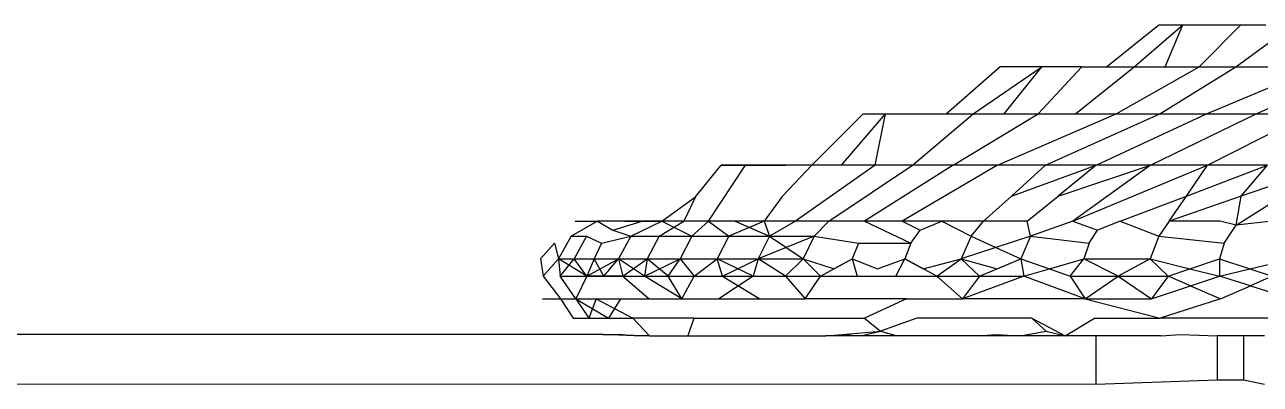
# Model space of a CAD drawing. Header units: inches. Extents: x 12 to 4610, y 7 to 3258.
# Drawn here: x 753.756 to 755.832, y 1694.385 to 1694.99 of the extents above; entities that cross this region are included whole.
import ezdxf

# ---------------------------------------------------------------- set-up
doc = ezdxf.new("R2010")
doc.units = ezdxf.units.IN
doc.header["$MEASUREMENT"] = 0

msp = doc.modelspace()

# ---------------------------------------------------------------- linework, layer by layer
for p, q in [((755.5734, 1694.9189), (755.6614, 1694.99)), ((755.6202, 1694.9189), (755.7018, 1694.99)), ((755.6614, 1694.99), (755.7018, 1694.99)), ((755.6722, 1694.9189), (755.7018, 1694.99)), ((755.7018, 1694.99), (755.7992, 1694.99)), ((755.7291, 1694.9189), (755.7992, 1694.99)), ((755.791, 1694.9189), (755.8878, 1694.99)), ((755.7992, 1694.99), (755.8412, 1694.99)), ((755.3038, 1694.8401), (755.3941, 1694.9189)), ((755.3497, 1694.8401), (755.4647, 1694.9189)), ((755.4647, 1694.9189), (755.3941, 1694.9189)), ((755.4013, 1694.8401), (755.4647, 1694.9189)), ((755.4586, 1694.8401), (755.5318, 1694.9189)), ((755.5318, 1694.9189), (755.4647, 1694.9189)), ((755.5215, 1694.8401), (755.6202, 1694.9189)), ((755.5318, 1694.9189), (755.5734, 1694.9189)), ((755.5734, 1694.9189), (755.6202, 1694.9189)), ((755.5897, 1694.8401), (755.7291, 1694.9189)), ((755.6202, 1694.9189), (755.6722, 1694.9189)), ((755.6631, 1694.8401), (755.791, 1694.9189)), ((755.6722, 1694.9189), (755.7291, 1694.9189)), ((755.7291, 1694.9189), (755.791, 1694.9189)), ((755.7415, 1694.8401), (755.9287, 1694.9189)), ((755.791, 1694.9189), (755.8576, 1694.9189)), ((755.8248, 1694.8401), (756.0042, 1694.9189)), ((755.0783, 1694.7536), (755.1645, 1694.8401)), ((755.1284, 1694.7536), (755.2019, 1694.8401)), ((755.1645, 1694.8401), (755.2298, 1694.8401)), ((755.1645, 1694.8401), (755.2019, 1694.8401)), ((755.1849, 1694.7536), (755.2019, 1694.8401)), ((755.2019, 1694.8401), (755.2298, 1694.8401)), ((755.2298, 1694.8401), (755.3038, 1694.8401)), ((755.2475, 1694.7536), (755.3497, 1694.8401)), ((755.3038, 1694.8401), (755.3497, 1694.8401)), ((755.3161, 1694.7536), (755.4586, 1694.8401)), ((755.3497, 1694.8401), (755.4013, 1694.8401)), ((755.3906, 1694.7536), (755.5897, 1694.8401)), ((755.4013, 1694.8401), (755.4586, 1694.8401)), ((755.4586, 1694.8401), (755.5215, 1694.8401)), ((755.4708, 1694.7536), (755.6631, 1694.8401)), ((755.5215, 1694.8401), (755.5897, 1694.8401)), ((755.5564, 1694.7536), (755.7415, 1694.8401)), ((755.5897, 1694.8401), (755.6631, 1694.8401)), ((755.6474, 1694.7536), (755.8248, 1694.8401)), ((755.6631, 1694.8401), (755.7415, 1694.8401)), ((755.7415, 1694.8401), (755.8248, 1694.8401)), ((755.7434, 1694.7536), (755.9127, 1694.8401)), ((755.8248, 1694.8401), (755.9127, 1694.8401)), ((754.8829, 1694.7008), (754.9262, 1694.7536)), ((754.9044, 1694.6595), (754.967, 1694.7536)), ((754.9262, 1694.7536), (754.9975, 1694.7536)), ((754.967, 1694.7536), (754.9262, 1694.7536)), ((754.9975, 1694.7536), (754.967, 1694.7536)), ((754.967, 1694.7536), (755.0346, 1694.7536)), ((755.0346, 1694.7536), (754.9975, 1694.7536)), ((755.0783, 1694.7536), (755.0287, 1694.7012)), ((755.0783, 1694.7536), (755.0346, 1694.7536)), ((755.1849, 1694.7536), (755.0506, 1694.6595)), ((755.1284, 1694.7536), (755.0783, 1694.7536)), ((755.1068, 1694.6595), (755.2475, 1694.7536)), ((755.1849, 1694.7536), (755.1284, 1694.7536)), ((755.3161, 1694.7536), (755.1666, 1694.6595)), ((755.2475, 1694.7536), (755.1849, 1694.7536)), ((755.3906, 1694.7536), (755.2299, 1694.6595)), ((755.3161, 1694.7536), (755.2475, 1694.7536)), ((755.3906, 1694.7536), (755.3161, 1694.7536)), ((755.4708, 1694.7536), (755.3906, 1694.7536)), ((755.4136, 1694.7019), (755.5564, 1694.7536)), ((755.4708, 1694.7536), (755.4136, 1694.7019)), ((755.5564, 1694.7536), (755.4708, 1694.7536)), ((755.4921, 1694.7015), (755.6474, 1694.7536)), ((755.5564, 1694.7536), (755.4921, 1694.7015)), ((755.6474, 1694.7536), (755.5167, 1694.6595)), ((755.5167, 1694.6595), (755.7434, 1694.7536)), ((755.6474, 1694.7536), (755.5564, 1694.7536)), ((755.7434, 1694.7536), (755.6474, 1694.7536)), ((755.7078, 1694.7019), (755.8443, 1694.7536)), ((755.7078, 1694.7019), (755.7434, 1694.7536)), ((755.8443, 1694.7536), (755.7434, 1694.7536)), ((755.7912, 1694.6529), (755.9497, 1694.7536)), ((755.9497, 1694.7536), (755.8, 1694.7016)), ((755.8, 1694.7016), (755.8443, 1694.7536)), ((754.8263, 1694.6595), (754.8829, 1694.7008)), ((754.8829, 1694.7008), (754.8634, 1694.6595)), ((755.0287, 1694.7012), (754.9981, 1694.6595)), ((755.3668, 1694.6595), (755.4136, 1694.7019)), ((755.4401, 1694.6595), (755.4921, 1694.7015)), ((755.5963, 1694.6595), (755.7078, 1694.7019)), ((755.6788, 1694.6595), (755.7078, 1694.7019)), ((755.8, 1694.7016), (755.6788, 1694.6595)), ((755.7912, 1694.6529), (755.8, 1694.7016)), ((754.7183, 1694.6595), (754.6738, 1694.6343)), ((754.6806, 1694.6595), (754.7183, 1694.6595)), ((754.7183, 1694.6595), (754.7437, 1694.6444)), ((754.7642, 1694.6595), (754.7183, 1694.6595)), ((754.7437, 1694.6444), (754.7932, 1694.6595)), ((754.7932, 1694.6595), (754.7642, 1694.6595)), ((754.7642, 1694.6595), (754.8263, 1694.6595)), ((754.774, 1694.6343), (754.8263, 1694.6595)), ((754.8263, 1694.6595), (754.7932, 1694.6595)), ((754.8634, 1694.6595), (754.7932, 1694.6595)), ((754.8219, 1694.6343), (754.8634, 1694.6595)), ((754.8634, 1694.6595), (754.8263, 1694.6595)), ((754.8263, 1694.6595), (754.8768, 1694.6343)), ((754.9044, 1694.6595), (754.8634, 1694.6595)), ((754.8768, 1694.6343), (754.9044, 1694.6595)), ((754.9494, 1694.6595), (754.9044, 1694.6595)), ((754.9044, 1694.6595), (754.9387, 1694.6343)), ((754.9981, 1694.6595), (754.9387, 1694.6343)), ((754.9981, 1694.6595), (754.9494, 1694.6595)), ((754.9494, 1694.6595), (755.0073, 1694.6343)), ((754.9494, 1694.6595), (754.9734, 1694.649)), ((754.9981, 1694.6595), (754.9734, 1694.649)), ((754.9734, 1694.649), (755.0073, 1694.6343)), ((755.0506, 1694.6595), (754.9981, 1694.6595)), ((754.9981, 1694.6595), (755.0073, 1694.6343)), ((755.0506, 1694.6595), (755.0073, 1694.6343)), ((755.1068, 1694.6595), (755.0506, 1694.6595)), ((755.0825, 1694.6343), (755.1068, 1694.6595)), ((755.1666, 1694.6595), (755.1068, 1694.6595)), ((755.2299, 1694.6595), (755.1666, 1694.6595)), ((755.1666, 1694.6595), (755.2448, 1694.6227)), ((755.2966, 1694.6595), (755.2299, 1694.6595)), ((755.2299, 1694.6595), (755.2606, 1694.6444)), ((755.2606, 1694.6444), (755.2966, 1694.6595)), ((755.3668, 1694.6595), (755.2966, 1694.6595)), ((755.2966, 1694.6595), (755.3459, 1694.6343)), ((755.3459, 1694.6343), (755.3668, 1694.6595)), ((755.4401, 1694.6595), (755.3668, 1694.6595)), ((755.4456, 1694.6343), (755.4401, 1694.6595)), ((755.5167, 1694.6595), (755.4456, 1694.6343)), ((755.5167, 1694.6595), (755.5583, 1694.6444)), ((755.5963, 1694.6595), (755.5583, 1694.6444)), ((755.5963, 1694.6595), (755.6613, 1694.6343)), ((755.6788, 1694.6595), (755.6613, 1694.6343)), ((755.7641, 1694.6595), (755.6788, 1694.6595)), ((755.7912, 1694.6529), (755.7641, 1694.6595)), ((755.7711, 1694.6227), (755.7912, 1694.6529)), ((755.8522, 1694.6595), (755.7912, 1694.6529)), ((754.6738, 1694.6343), (754.6525, 1694.5962)), ((754.6738, 1694.6343), (754.6999, 1694.6343)), ((754.6999, 1694.6343), (754.6788, 1694.5962)), ((754.6999, 1694.6343), (754.7246, 1694.6227)), ((754.7246, 1694.6227), (754.774, 1694.6343)), ((754.7437, 1694.6444), (754.774, 1694.6343)), ((754.774, 1694.6343), (754.7534, 1694.5962)), ((754.774, 1694.6343), (754.8219, 1694.6343)), ((754.8219, 1694.6343), (754.8016, 1694.5962)), ((754.8219, 1694.6343), (754.8768, 1694.6343)), ((754.8768, 1694.6343), (754.857, 1694.5962)), ((754.8768, 1694.6343), (754.9387, 1694.6343)), ((754.9387, 1694.6343), (754.9192, 1694.5962)), ((754.9387, 1694.6343), (755.0073, 1694.6343)), ((755.0073, 1694.6343), (754.9883, 1694.5962)), ((755.0825, 1694.6343), (754.9883, 1694.5962)), ((755.0073, 1694.6343), (755.0825, 1694.6343)), ((755.0073, 1694.6343), (755.064, 1694.5962)), ((755.0825, 1694.6343), (755.064, 1694.5962)), ((755.0825, 1694.6343), (755.1566, 1694.6227)), ((755.2448, 1694.6227), (755.2606, 1694.6444)), ((755.3459, 1694.6343), (755.3292, 1694.5962)), ((755.3459, 1694.6343), (755.3876, 1694.6153)), ((755.4456, 1694.6343), (755.3876, 1694.6153)), ((755.4456, 1694.6343), (755.4296, 1694.5962)), ((755.4456, 1694.6343), (755.5445, 1694.6227)), ((755.5445, 1694.6227), (755.5583, 1694.6444)), ((755.6613, 1694.6343), (755.6469, 1694.5962)), ((755.6613, 1694.6343), (755.7711, 1694.6227)), ((754.6461, 1694.6227), (754.6224, 1694.5962)), ((754.6461, 1694.6227), (754.6525, 1694.5962)), ((754.7246, 1694.6227), (754.7124, 1694.5962)), ((755.1566, 1694.6227), (755.1463, 1694.5962)), ((755.1566, 1694.6227), (755.2448, 1694.6227)), ((755.2448, 1694.6227), (755.2347, 1694.5962)), ((755.3876, 1694.6153), (755.3292, 1694.5962)), ((755.3876, 1694.6153), (755.4296, 1694.5962)), ((755.5445, 1694.6227), (755.5356, 1694.5962)), ((755.7711, 1694.6227), (755.7632, 1694.5962)), ((754.6224, 1694.5962), (754.6271, 1694.5672)), ((754.6525, 1694.5962), (754.6271, 1694.5672)), ((754.6525, 1694.5962), (754.6788, 1694.5962)), ((754.6525, 1694.5962), (754.6556, 1694.5672)), ((754.7003, 1694.5672), (754.6525, 1694.5962)), ((754.6556, 1694.5672), (754.6788, 1694.5962)), ((754.6788, 1694.5962), (754.7124, 1694.5962)), ((754.7003, 1694.5672), (754.6788, 1694.5962)), ((754.7124, 1694.5962), (754.7003, 1694.5672)), ((754.7003, 1694.5672), (754.7534, 1694.5962)), ((754.7124, 1694.5962), (754.7534, 1694.5962)), ((754.7286, 1694.5672), (754.7124, 1694.5962)), ((754.7286, 1694.5672), (754.7534, 1694.5962)), ((754.7534, 1694.5962), (754.8016, 1694.5962)), ((754.7534, 1694.5962), (754.7608, 1694.5672)), ((754.797, 1694.5672), (754.7534, 1694.5962)), ((754.7608, 1694.5672), (754.8016, 1694.5962)), ((754.8016, 1694.5962), (754.797, 1694.5672)), ((754.797, 1694.5672), (754.857, 1694.5962)), ((754.8016, 1694.5962), (754.857, 1694.5962)), ((754.837, 1694.5672), (754.8016, 1694.5962)), ((754.837, 1694.5672), (754.857, 1694.5962)), ((754.857, 1694.5962), (754.9192, 1694.5962)), ((754.857, 1694.5962), (754.8808, 1694.5672)), ((754.8808, 1694.5672), (754.9192, 1694.5962)), ((754.9192, 1694.5962), (754.9883, 1694.5962)), ((754.9283, 1694.5672), (754.9192, 1694.5962)), ((754.9795, 1694.5672), (754.9192, 1694.5962)), ((754.9283, 1694.5672), (754.9883, 1694.5962)), ((754.9883, 1694.5962), (754.9795, 1694.5672)), ((754.9883, 1694.5962), (755.064, 1694.5962)), ((755.0343, 1694.5672), (754.9883, 1694.5962)), ((755.0343, 1694.5672), (755.064, 1694.5962)), ((755.064, 1694.5962), (755.0927, 1694.5672)), ((755.064, 1694.5962), (755.1157, 1694.5797)), ((755.0927, 1694.5672), (755.1463, 1694.5962)), ((755.1157, 1694.5797), (755.1463, 1694.5962)), ((755.1463, 1694.5962), (755.1545, 1694.5672)), ((755.1463, 1694.5962), (755.1885, 1694.5795)), ((755.1885, 1694.5795), (755.2347, 1694.5962)), ((755.2197, 1694.5672), (755.2347, 1694.5962)), ((755.2882, 1694.5672), (755.2347, 1694.5962)), ((755.2347, 1694.5962), (755.2657, 1694.5794)), ((755.2657, 1694.5794), (755.3292, 1694.5962)), ((755.2882, 1694.5672), (755.3292, 1694.5962)), ((755.3292, 1694.5962), (755.3599, 1694.5672)), ((755.3292, 1694.5962), (755.3897, 1694.5796)), ((755.3599, 1694.5672), (755.4296, 1694.5962)), ((755.3897, 1694.5796), (755.4296, 1694.5962)), ((755.4296, 1694.5962), (755.4348, 1694.5672)), ((755.4296, 1694.5962), (755.4775, 1694.5795)), ((755.4775, 1694.5795), (755.5356, 1694.5962)), ((755.5126, 1694.5672), (755.5356, 1694.5962)), ((755.5356, 1694.5962), (755.6469, 1694.5962)), ((755.5934, 1694.5672), (755.5356, 1694.5962)), ((755.6469, 1694.5962), (755.5934, 1694.5672)), ((755.6469, 1694.5962), (755.677, 1694.5672)), ((755.6469, 1694.5962), (755.7137, 1694.5796)), ((755.7137, 1694.5796), (755.7632, 1694.5962)), ((755.7632, 1694.5962), (755.7632, 1694.5672)), ((755.7632, 1694.5962), (755.8145, 1694.5795)), ((755.8145, 1694.5795), (755.8844, 1694.5962)), ((754.6271, 1694.5672), (754.6558, 1694.529)), ((754.682, 1694.529), (754.6556, 1694.5672)), ((754.6556, 1694.5672), (754.7003, 1694.5672)), ((754.7003, 1694.5672), (754.682, 1694.529)), ((754.7003, 1694.5672), (754.7286, 1694.5672)), ((754.7608, 1694.5672), (754.7003, 1694.5672)), ((754.7286, 1694.5672), (754.7608, 1694.5672)), ((754.7608, 1694.5672), (754.797, 1694.5672)), ((754.7608, 1694.5672), (754.8048, 1694.529)), ((754.797, 1694.5672), (754.837, 1694.5672)), ((754.86, 1694.529), (754.797, 1694.5672)), ((754.837, 1694.5672), (754.8808, 1694.5672)), ((754.86, 1694.529), (754.837, 1694.5672)), ((754.86, 1694.529), (754.8808, 1694.5672)), ((754.8808, 1694.5672), (754.9283, 1694.5672)), ((754.9795, 1694.5672), (754.9222, 1694.529)), ((754.9283, 1694.5672), (754.9795, 1694.5672)), ((754.9283, 1694.5672), (754.9912, 1694.529)), ((754.9795, 1694.5672), (755.0343, 1694.5672)), ((755.0343, 1694.5672), (755.0927, 1694.5672)), ((755.0343, 1694.5672), (755.0669, 1694.529)), ((755.0669, 1694.529), (755.0927, 1694.5672)), ((755.0927, 1694.5672), (755.1545, 1694.5672)), ((755.1545, 1694.5672), (755.2197, 1694.5672)), ((755.2197, 1694.5672), (755.2882, 1694.5672)), ((755.2882, 1694.5672), (755.3599, 1694.5672)), ((755.2882, 1694.5672), (755.3318, 1694.529)), ((755.4348, 1694.5672), (755.3318, 1694.529)), ((755.3599, 1694.5672), (755.3318, 1694.529)), ((755.3599, 1694.5672), (755.4348, 1694.5672)), ((755.4348, 1694.5672), (755.4775, 1694.5795)), ((755.5379, 1694.529), (755.4348, 1694.5672)), ((755.4775, 1694.5795), (755.5126, 1694.5672)), ((755.5126, 1694.5672), (755.5934, 1694.5672)), ((755.5126, 1694.5672), (755.5379, 1694.529)), ((755.5379, 1694.529), (755.5934, 1694.5672)), ((755.5934, 1694.5672), (755.677, 1694.5672)), ((755.5934, 1694.5672), (755.6491, 1694.529)), ((755.677, 1694.5672), (755.6491, 1694.529)), ((755.677, 1694.5672), (755.7137, 1694.5796)), ((755.7146, 1694.5509), (755.677, 1694.5672)), ((755.7137, 1694.5796), (755.7632, 1694.5672)), ((755.7146, 1694.5509), (755.7632, 1694.5672)), ((755.7632, 1694.5672), (755.8145, 1694.5795)), ((755.8153, 1694.551), (755.7632, 1694.5672)), ((755.8145, 1694.5795), (755.8521, 1694.5672)), ((755.8521, 1694.5672), (755.8153, 1694.551)), ((755.6491, 1694.529), (755.7146, 1694.5509)), ((755.7146, 1694.5509), (755.7653, 1694.529)), ((755.7653, 1694.529), (755.8153, 1694.551)), ((755.8153, 1694.551), (755.8863, 1694.529)), ((754.6257, 1694.529), (754.6558, 1694.529)), ((754.6558, 1694.529), (754.682, 1694.529)), ((754.6558, 1694.529), (754.6772, 1694.4965)), ((754.682, 1694.529), (754.7157, 1694.529)), ((754.682, 1694.529), (754.7033, 1694.4965)), ((754.682, 1694.529), (754.7367, 1694.4965)), ((754.7157, 1694.529), (754.7033, 1694.4965)), ((754.7157, 1694.529), (754.7566, 1694.529)), ((754.7157, 1694.529), (754.7774, 1694.4965)), ((754.7566, 1694.529), (754.7367, 1694.4965)), ((754.7566, 1694.529), (754.8048, 1694.529)), ((754.8048, 1694.529), (754.86, 1694.529)), ((754.86, 1694.529), (754.9222, 1694.529)), ((754.9222, 1694.529), (754.9912, 1694.529)), ((754.9912, 1694.529), (755.0669, 1694.529)), ((755.2374, 1694.529), (755.0669, 1694.529)), ((755.2374, 1694.529), (755.167, 1694.4965)), ((755.2374, 1694.529), (755.3318, 1694.529)), ((755.5379, 1694.529), (755.3318, 1694.529)), ((755.5379, 1694.529), (755.6491, 1694.529)), ((755.5379, 1694.529), (755.6637, 1694.4965)), ((755.7653, 1694.529), (755.6637, 1694.4965)), ((754.6772, 1694.4965), (754.7033, 1694.4965)), ((754.7033, 1694.4965), (754.7367, 1694.4965)), ((754.7367, 1694.4965), (754.7774, 1694.4965)), ((754.7774, 1694.4965), (754.8057, 1694.4672)), ((754.88, 1694.4965), (754.7774, 1694.4965)), ((754.88, 1694.4965), (754.87, 1694.4672)), ((754.88, 1694.4965), (755.167, 1694.4965)), ((755.167, 1694.4965), (755.194, 1694.4748)), ((755.2548, 1694.4965), (755.194, 1694.4748)), ((755.4481, 1694.4965), (755.2548, 1694.4965)), ((755.4481, 1694.4965), (755.4722, 1694.4748)), ((755.4481, 1694.4965), (755.5042, 1694.4672)), ((755.5042, 1694.4672), (755.5532, 1694.4965)), ((755.5532, 1694.4965), (755.6637, 1694.4965)), ((755.8992, 1694.4965), (755.6637, 1694.4965)), ((754.7279, 1694.4691), (750.7708, 1694.4691)), ((754.7279, 1694.4691), (754.7535, 1694.4691)), ((754.7799, 1694.4672), (754.7279, 1694.4691)), ((754.7535, 1694.4691), (754.8057, 1694.4672)), ((754.7799, 1694.4672), (754.7535, 1694.4691)), ((754.8057, 1694.4672), (754.7799, 1694.4672)), ((754.8057, 1694.4672), (754.87, 1694.4672)), ((754.87, 1694.4672), (755.102, 1694.4672)), ((755.102, 1694.4672), (755.1294, 1694.4691)), ((755.1601, 1694.4672), (755.102, 1694.4672)), ((755.1294, 1694.4691), (755.194, 1694.4748)), ((755.1294, 1694.4691), (755.1601, 1694.4672)), ((755.1601, 1694.4672), (755.194, 1694.4748)), ((755.2218, 1694.4672), (755.1601, 1694.4672)), ((755.194, 1694.4748), (755.2218, 1694.4672)), ((755.3562, 1694.4672), (755.2218, 1694.4672)), ((755.3562, 1694.4672), (755.3881, 1694.4691)), ((755.4285, 1694.4672), (755.3562, 1694.4672)), ((755.3881, 1694.4691), (755.4285, 1694.4672)), ((755.4285, 1694.4672), (755.4722, 1694.4748)), ((755.5042, 1694.4672), (755.4285, 1694.4672)), ((755.4722, 1694.4748), (755.5042, 1694.4672)), ((755.5557, 1694.4672), (755.5042, 1694.4672)), ((755.5557, 1694.4672), (755.5557, 1694.3856)), ((755.6651, 1694.4672), (755.5557, 1694.4672)), ((755.6651, 1694.4672), (755.698, 1694.4691)), ((755.698, 1694.4691), (755.7594, 1694.4672)), ((755.7594, 1694.4672), (755.7594, 1694.3928)), ((755.8038, 1694.4672), (755.7594, 1694.4672)), ((755.8391, 1694.4672), (755.8038, 1694.4672)), ((755.8038, 1694.4672), (755.8038, 1694.3928)), ((749.9429, 1694.387), (755.5557, 1694.3856)), ((755.5557, 1694.3856), (755.7594, 1694.3928)), ((755.7594, 1694.3928), (755.8038, 1694.3928)), ((755.8038, 1694.3928), (755.8391, 1694.3855))]:
    msp.add_line(p, q)

doc.saveas('drawing.dxf')
